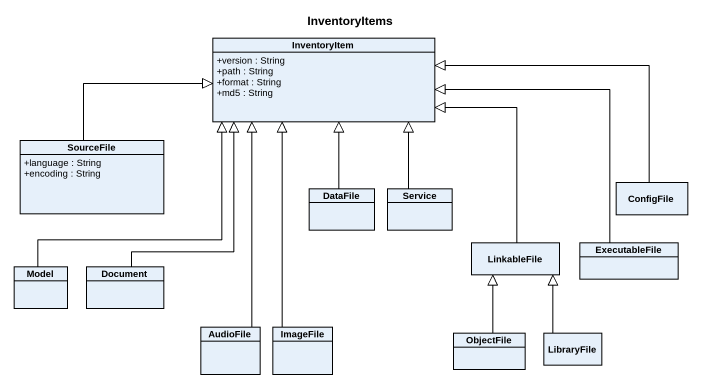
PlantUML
@startuml
title InventoryItems
hide circle
hide empty members
skinparam classAttributeIconSize 0
class InventoryItem {
  +version : String
  +path : String
  +format : String
  +md5 : String
}
class SourceFile {
  +language : String
  +encoding : String
}
class DataFile
class Service
class ConfigFile
class LinkableFile
class ExecutableFile
class Model
class Document
class AudioFile
class ImageFile
class ObjectFile
class LibraryFile
SourceFile -right-|> InventoryItem
DataFile -up-|> InventoryItem
Service -up-|> InventoryItem
ConfigFile -left-|> InventoryItem
LinkableFile -up-|> InventoryItem
ExecutableFile -left-|> InventoryItem
Model -up-|> InventoryItem
Document -up-|> InventoryItem
AudioFile -up-|> InventoryItem
ImageFile -up-|> InventoryItem
ObjectFile -up-|> LinkableFile
LibraryFile -up-|> LinkableFile
@enduml
